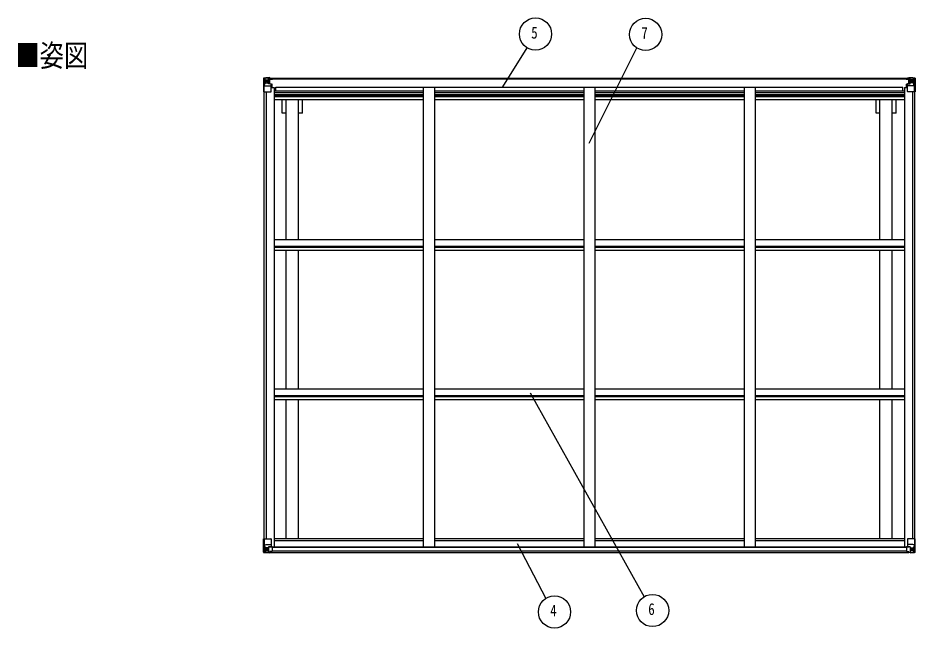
# Model space of a CAD drawing. Units: millimetres, scale not verified. Extents: x -8410 to 8410, y -5940 to 5940.
# Drawn here: x -2939 to 1065, y -492 to 2234 of the extents above; entities that cross this region are included whole.
import ezdxf
from ezdxf.enums import TextEntityAlignment as Align

# ---------------------------------------------------------------- set-up
doc = ezdxf.new("R2010")
doc.units = ezdxf.units.MM
doc.header["$LTSCALE"] = 30
for name, color, linetype in [('0-2_USER1', 3, 'Continuous'), ('0-4_YKK_13', 4, 'Continuous'), ('0-5_YKK_A1', 4, 'Continuous'), ('0-6_YKK_D', 6, 'Continuous')]:
    doc.layers.add(name, color=color, linetype=linetype)
doc.styles.add('ＭＳ ゴシック', font='')
doc.styles.get('ＭＳ ゴシック').set_extended_font_data('MS Gothic')

msp = doc.modelspace()

# ---------------------------------------------------------------- linework, layer by layer
at = {"layer": '0-4_YKK_13'}
for p, q in [((-1842.92, 1964.24), (-1842.92, 1964.21)), ((-1841.98, 1965.25), (-1841.98, 1965.25)), ((-1841.98, 1965.2), (-1841.98, 1965.24)), ((-1833.01, 1965.63), (-1840.93, 1965.16)), ((-1840.07, 1964.19), (-1840.07, 1964.12)), ((-1840.07, 1903.53), (-1840.07, 1964.12)), ((-1836.1, 1960.74), (-1838.84, 1964.41)), ((-1820.92, 1966.42), (-1832.92, 1965.64)), ((-1814.42, 1966.93), (-1820.92, 1966.53)), ((-1820.92, 1940.44), (-1820.92, 1966.53)), ((-1820.92, 1965.65), (-1814.42, 1966.05)), ((-1814.42, 1965.12), (-1819.42, 1965.03)), ((-1814.42, 1966.05), (-1814.42, 1966.93)), ((-1814.42, 1965.53), (-1814.42, 1966.05)), ((-1814.42, 1965.53), (-1814.42, 1965.12)), ((-1814.42, 1965.12), (-1814.42, 1964.3)), ((-1809.42, 1964.73), (-1809.42, 1964.3)), ((-1809.12, 1964.73), (-1809.42, 1964.73)), ((-1809.12, 1964.73), (-1807.43, 1964.3)), ((-1803.92, 1962.16), (-1803.92, 1961.23)), ((-1802.92, 1961.23), (-1802.92, 1962.16)), ((1025.09, 1961.23), (1025.09, 1962.16)), ((1026.09, 1962.16), (1026.09, 1961.23)), ((1031.29, 1964.73), (1029.6, 1964.3)), ((1031.29, 1964.73), (1031.59, 1964.73)), ((1031.59, 1964.73), (1031.59, 1964.3)), ((1036.59, 1966.93), (1043.09, 1966.53)), ((1036.59, 1966.05), (1036.59, 1966.93)), ((1043.09, 1965.65), (1036.59, 1966.05)), ((1036.59, 1965.53), (1036.59, 1966.05)), ((1036.59, 1965.53), (1036.59, 1965.12)), ((1036.59, 1965.12), (1041.59, 1965.03)), ((1036.59, 1965.12), (1036.59, 1964.3)), ((1043.09, 1940.44), (1043.09, 1966.53)), ((1043.09, 1966.42), (1055.09, 1965.64)), ((1055.18, 1965.63), (1063.1, 1965.16)), ((1058.27, 1960.74), (1061.01, 1964.41)), ((1062.24, 1964.19), (1062.24, 1964.12)), ((1062.24, 1903.53), (1062.24, 1964.12)), ((1064.15, 1965.25), (1064.15, 1965.25)), ((1064.15, 1965.2), (1064.15, 1965.24)), ((1065.09, 1964.24), (1065.09, 1964.21)), ((-1839.53, 1930.42), (-1835.38, 1942.5)), ((-1839.53, 1930.42), (-1832.92, 1930.2)), ((-1835.25, 1957.24), (-1832.92, 1957.3)), ((-1835.25, 1943.76), (-1835.25, 1957.24)), ((-1832.92, 1943.73), (-1835.25, 1943.76)), ((-1832.92, 1957.29), (-1820.92, 1957.29)), ((-1832.92, 1943.73), (-1820.92, 1943.73)), ((-1832.92, 1943.73), (-1832.92, 1943.73)), ((-1832.92, 1930.2), (-1808.92, 1930.2)), ((-1827.44, 1950.09), (-1827.44, 1949.13)), ((-1821.92, 1957.29), (-1820.92, 1957.29)), ((-1819.42, 1960.83), (-1820.92, 1960.83)), ((-1819.42, 1957.29), (-1820.92, 1957.29)), ((-1819.42, 1943.73), (-1820.92, 1943.73)), ((-1820.09, 1940.18), (-1809.74, 1938.52)), ((-1820.09, 1939.54), (-1820.09, 1940.18)), ((-1809.74, 1937.89), (-1820.09, 1939.54)), ((-1818.92, 1960.47), (-1819.42, 1960.47)), ((-1815.42, 1955.54), (-1819.42, 1955.54)), ((-1815.42, 1947.33), (-1819.42, 1947.33)), ((-1819.31, 1959.17), (-1815.42, 1959.17)), ((-1818.92, 1961.49), (-1818.92, 1959.54)), ((-1810.92, 1961.49), (-1818.92, 1961.49)), ((-1810.92, 1961.47), (-1818.92, 1961.47)), ((-1808.92, 1959.63), (-1818.92, 1959.54)), ((-1818.92, 1959.37), (-1818.92, 1959.54)), ((-1818.92, 1959.54), (-1818.92, 1959.54)), ((-1815.42, 1939.43), (-1815.42, 1959.4)), ((-1809.74, 1938.52), (-1809.74, 1937.89)), ((-1809.46, 1938.45), (-1805.42, 1938.41)), ((-1808.92, 1961.23), (-1803.92, 1961.23)), ((-1808.92, 1959.63), (-1808.92, 1961.23)), ((-1808.92, 1904.53), (-1808.92, 1937.63)), ((-1804.42, 1926.53), (-1808.92, 1926.53)), ((-1804.42, 1938.4), (-1805.42, 1938.41)), ((-1805.42, 1936.68), (-1804.42, 1936.68)), ((-1804.42, 1922.19), (-1804.42, 1938.4)), ((-1803.92, 1961.23), (-1802.92, 1961.23)), ((-1802.92, 1961.23), (-1802.92, 1959.67)), ((-1802.92, 1959.55), (-1802.92, 1959.67)), ((1026.09, 1961.23), (1025.09, 1961.23)), ((1025.09, 1961.23), (1025.09, 1959.67)), ((1025.09, 1959.55), (1025.09, 1959.67)), ((1031.09, 1961.23), (1026.09, 1961.23)), ((1026.59, 1938.4), (1027.59, 1938.41)), ((1026.59, 1922.19), (1026.59, 1938.4)), ((1027.59, 1936.68), (1026.59, 1936.68)), ((1026.59, 1926.53), (1031.09, 1926.53)), ((1031.63, 1938.45), (1027.59, 1938.41)), ((1031.09, 1959.63), (1031.09, 1961.23)), ((1031.09, 1959.63), (1041.09, 1959.54)), ((1031.09, 1904.53), (1031.09, 1937.63)), ((1055.09, 1930.2), (1031.09, 1930.2)), ((1042.26, 1940.18), (1031.91, 1938.52)), ((1031.91, 1937.89), (1042.26, 1939.54)), ((1031.91, 1938.52), (1031.91, 1937.89)), ((1033.09, 1961.49), (1041.09, 1961.49)), ((1033.09, 1961.47), (1041.09, 1961.47)), ((1037.59, 1939.43), (1037.59, 1959.4)), ((1041.48, 1959.17), (1037.59, 1959.17)), ((1037.59, 1955.54), (1041.59, 1955.54)), ((1037.59, 1947.33), (1041.59, 1947.33)), ((1041.09, 1961.49), (1041.09, 1959.54)), ((1041.09, 1960.47), (1041.59, 1960.47)), ((1041.09, 1959.37), (1041.09, 1959.54)), ((1041.09, 1959.54), (1041.09, 1959.54)), ((1041.59, 1960.83), (1043.09, 1960.83)), ((1041.59, 1957.29), (1043.09, 1957.29)), ((1041.59, 1943.73), (1043.09, 1943.73)), ((1042.26, 1939.54), (1042.26, 1940.18)), ((1044.09, 1957.29), (1043.09, 1957.29)), ((1055.09, 1957.29), (1043.09, 1957.29)), ((1055.09, 1943.73), (1043.09, 1943.73)), ((1049.61, 1950.09), (1049.61, 1949.13)), ((1057.42, 1957.24), (1055.09, 1957.3)), ((1055.09, 1943.73), (1057.42, 1943.76)), ((1055.09, 1943.73), (1055.09, 1943.73)), ((1061.7, 1930.42), (1055.09, 1930.2)), ((1057.42, 1943.76), (1057.42, 1957.24)), ((1061.7, 1930.42), (1057.55, 1942.5)), ((-1840.07, 1903.53), (-1809.92, 1903.53)), ((1062.24, 1903.53), (1032.09, 1903.53)), ((-1842.92, -92.44), (-1809.92, -92.44)), ((-1842.92, -153.15), (-1842.92, -92.44)), ((-1840.07, -92.44), (-1840.07, -153.03)), ((-1839.53, -119.32), (-1832.92, -119.11)), ((-1839.53, -119.32), (-1835.38, -131.41)), ((-1832.92, -119.11), (-1808.92, -119.11)), ((-1808.92, -93.44), (-1808.92, -126.54)), ((1031.08, -93.44), (1031.08, -126.54)), ((1055.08, -119.11), (1031.08, -119.11)), ((1065.08, -92.44), (1032.08, -92.44)), ((1061.7, -119.32), (1055.08, -119.11)), ((1061.7, -119.32), (1057.55, -131.41)), ((1062.24, -92.44), (1062.24, -153.03)), ((1065.08, -153.15), (1065.08, -92.44)), ((-1841.98, -154.11), (-1841.98, -154.15)), ((-1833.01, -154.54), (-1840.93, -154.07)), ((-1840.07, -153.1), (-1840.07, -153.03)), ((-1836.1, -149.65), (-1838.84, -153.32)), ((-1832.92, -132.64), (-1835.25, -132.67)), ((-1835.25, -132.67), (-1835.25, -146.15)), ((-1835.25, -146.15), (-1832.92, -146.2)), ((-1832.92, -132.64), (-1832.92, -132.64)), ((-1820.92, -132.64), (-1832.92, -132.64)), ((-1832.92, -146.2), (-1820.92, -146.2)), ((-1820.92, -155.33), (-1832.92, -154.55)), ((-1828.4, -139), (-1828.4, -138.04)), ((-1820.92, -128.66), (-1814.42, -128.66)), ((-1820.92, -128.66), (-1820.92, -155.44)), ((-1809.74, -126.8), (-1820.09, -128.45)), ((-1820.09, -128.45), (-1820.09, -128.66)), ((-1817.39, -128.66), (-1809.74, -127.43)), ((-1814.42, -128.66), (-1805.42, -128.69)), ((-1814.42, -155.84), (-1814.42, -149.9)), ((-1805.42, -150.47), (-1814.42, -150.52)), ((-1809.74, -127.43), (-1809.74, -126.8)), ((-1804.42, -129.6), (-1804.42, -149.75)), ((1026.58, -129.6), (1026.58, -149.75)), ((1036.58, -128.66), (1027.58, -128.69)), ((1027.58, -150.47), (1036.58, -150.52)), ((1031.91, -126.8), (1042.26, -128.45)), ((1031.91, -127.43), (1031.91, -126.8)), ((1039.56, -128.66), (1031.91, -127.43)), ((1043.08, -128.66), (1036.58, -128.66)), ((1036.58, -155.84), (1036.58, -149.9)), ((1042.26, -128.45), (1042.26, -128.66)), ((1043.08, -128.66), (1043.08, -155.44)), ((1043.08, -132.64), (1055.08, -132.64)), ((1055.08, -146.2), (1043.08, -146.2)), ((1043.08, -155.33), (1055.08, -154.55)), ((1050.56, -139), (1050.56, -138.04)), ((1055.08, -132.64), (1055.08, -132.64)), ((1055.08, -132.64), (1057.42, -132.67)), ((1057.42, -146.15), (1055.08, -146.2)), ((1055.18, -154.54), (1063.1, -154.07)), ((1057.42, -132.67), (1057.42, -146.15)), ((1058.27, -149.65), (1061.01, -153.32)), ((1062.24, -153.1), (1062.24, -153.03)), ((1064.15, -154.11), (1064.15, -154.15))]:
    msp.add_line(p, q, dxfattribs=at)
for points in [[(-1842.92, 1964.21), (-1842.92, 1903.53), (-1840.07, 1903.53)], [(-1841.98, 1965.25), (-1832.92, 1965.8), (-1820.92, 1966.53)], [(-1814.42, 1965.53), (-1819.42, 1965.53), (-1819.42, 1940.07)], [(-1818.92, 1960.47), (-1810.92, 1960.47), (-1810.92, 1962.16)], [(1041.09, 1960.47), (1033.09, 1960.47), (1033.09, 1962.16)], [(1036.59, 1965.53), (1041.59, 1965.53), (1041.59, 1940.07)], [(1064.15, 1965.25), (1055.09, 1965.8), (1043.09, 1966.53)], [(1065.09, 1964.21), (1065.09, 1903.53), (1062.24, 1903.53)], [(-1829.36, 1951.05), (-1830.32, 1951.05), (-1830.32, 1952.01), (-1829.36, 1952.01)], [(-1828.4, 1952.97), (-1828.4, 1953.93), (-1827.44, 1953.93), (-1827.44, 1952.97)], [(-1827.44, 1949.13), (-1828.4, 1949.13), (-1828.4, 1950.09)], [(-1826.48, 1952.01), (-1825.52, 1952.01), (-1825.52, 1951.05), (-1826.48, 1951.05)], [(-1803.92, 1959.51), (-1818.92, 1959.37), (-1818.92, 1959.37)], [(-1808.92, 1959.63), (-1808.92, 1959.62), (-1802.92, 1959.67)], [(-1805.42, 1938.41), (-1805.42, 1936.68), (-1808.92, 1936.66)], [(1031.09, 1959.63), (1031.09, 1959.62), (1025.09, 1959.67)], [(1026.09, 1959.51), (1041.09, 1959.37), (1041.09, 1959.37)], [(1027.59, 1938.41), (1027.59, 1936.68), (1031.09, 1936.66)], [(1048.65, 1952.01), (1047.69, 1952.01), (1047.69, 1951.05), (1048.65, 1951.05)], [(1050.57, 1952.97), (1050.57, 1953.93), (1049.61, 1953.93), (1049.61, 1952.97)], [(1049.61, 1949.13), (1050.57, 1949.13), (1050.57, 1950.09)], [(1051.53, 1951.05), (1052.49, 1951.05), (1052.49, 1952.01), (1051.53, 1952.01)], [(-1841.98, -154.15), (-1832.92, -154.71), (-1814.42, -155.84)], [(-1829.36, -140.92), (-1830.32, -140.92), (-1830.32, -139.96), (-1829.36, -139.96)], [(-1828.4, -138.04), (-1827.44, -138.04), (-1827.44, -139)], [(-1827.44, -141.88), (-1827.44, -142.84), (-1828.4, -142.84), (-1828.4, -141.88)], [(-1826.48, -139.96), (-1825.52, -139.96), (-1825.52, -140.92), (-1826.48, -140.92)], [(-1804.42, -149.75), (-1804.43, -149.86), (-1814.42, -149.9)], [(1026.58, -149.75), (1026.6, -149.86), (1036.58, -149.9)], [(1064.15, -154.15), (1055.08, -154.71), (1036.58, -155.84)], [(1048.64, -139.96), (1047.68, -139.96), (1047.68, -140.92), (1048.64, -140.92)], [(1050.56, -138.04), (1049.6, -138.04), (1049.6, -139)], [(1049.6, -141.88), (1049.6, -142.84), (1050.56, -142.84), (1050.56, -141.88)], [(1051.52, -140.92), (1052.48, -140.92), (1052.48, -139.96), (1051.52, -139.96)]]:
    msp.add_lwpolyline(points, dxfattribs=at)
for centre in [(-1827.92, 1951.53), (1050.09, 1951.53), (-1827.92, -140.44), (1050.08, -140.44)]:
    msp.add_circle(centre, 5.3, dxfattribs=at)
for centre, radius, start, end in [((-1841.92, 1964.25), 1, 93.50017, 180.00079), ((-1841.92, 1964.24), 0.999, 93.4424, 179.95083), ((-1841.92, 1964.2), 0.999, 93.4424, 179.95083), ((-1840.76, 1977.85), 12.7, 269.24466, 275.10311), ((-1838.79, 1964.24), 1.28, 131.17831, 182.45895), ((1060.96, 1964.24), 1.28, 357.54105, 48.82169), ((1062.93, 1977.85), 12.7, 264.89689, 270.75534), ((1064.09, 1964.25), 1, 359.99921, 86.49983), ((1064.09, 1964.24), 0.999, 0.04917, 86.5576), ((1064.09, 1964.2), 0.999, 0.04917, 86.5576), ((-1829.36, 1952.97), 0.96, 270, 0), ((-1829.36, 1950.09), 0.96, 0, 90), ((-1826.48, 1952.97), 0.96, 180, 270), ((-1826.48, 1950.09), 0.96, 90, 180), ((-1819.98, 1941.11), 0.937, 182.32209, 263.26766), ((-1819.98, 1940.48), 0.937, 182.32209, 263.26766), ((-1818.92, 1961.99), 0.5, 179.99802, 269.99691), ((-1818.92, 1961.97), 0.5, 180.00109, 270.00109), ((-1818.92, 1959.04), 0.5, 90.52895, 180.04464), ((-1818.9, 1958.86), 0.513, 91.88028, 181.04707), ((-1809.85, 1937.59), 0.937, 2.32209, 83.26766), ((-1809.85, 1936.96), 0.937, 2.32209, 83.26766), ((-1803.78, 1967.19), 7.69, 268.96999, 276.43426), ((1025.95, 1967.19), 7.69, 263.56574, 271.03001), ((1032.02, 1937.59), 0.937, 96.73234, 177.67791), ((1032.02, 1936.96), 0.937, 96.73234, 177.67791), ((1041.09, 1961.99), 0.5, 270.00309, 0.00198), ((1041.09, 1961.97), 0.5, 269.99891, 359.99891), ((1041.09, 1959.04), 0.5, 359.95536, 89.47105), ((1041.07, 1958.86), 0.513, 358.95293, 88.11972), ((1042.15, 1941.11), 0.937, 276.73234, 357.67791), ((1042.15, 1940.48), 0.937, 276.73234, 357.67791), ((1048.65, 1952.97), 0.96, 270, 0), ((1048.65, 1950.09), 0.96, 0, 90), ((1051.53, 1952.97), 0.96, 180, 270), ((1051.53, 1950.09), 0.96, 90, 180), ((-1809.92, 1904.53), 1, 270, 0), ((1032.09, 1904.53), 1, 180, 270), ((-1809.92, -93.44), 1, 0, 90), ((1032.08, -93.44), 1, 90, 180), ((-1841.92, -153.11), 0.999, 180.04917, 266.5576), ((-1841.92, -153.15), 0.999, 180.04917, 266.5576), ((-1841.92, -153.16), 1, 179.99921, 266.49983), ((-1840.76, -166.76), 12.7, 84.89689, 90.75534), ((-1838.79, -153.15), 1.28, 177.54105, 228.82169), ((-1829.36, -139), 0.96, 270, 0), ((-1829.36, -141.88), 0.96, 0, 90), ((-1826.48, -139), 0.96, 180, 270), ((-1826.48, -141.88), 0.96, 90, 180), ((-1819.98, -129.38), 0.937, 96.73234, 129.06602), ((-1809.85, -125.87), 0.937, 276.73234, 357.67791), ((-1809.85, -126.5), 0.937, 276.73234, 357.67791), ((1032.02, -125.87), 0.937, 182.32209, 263.26766), ((1032.02, -126.5), 0.937, 182.32209, 263.26766), ((1042.15, -129.38), 0.937, 50.93398, 83.26766), ((1048.64, -139), 0.96, 270, 0), ((1048.64, -141.88), 0.96, 0, 90), ((1051.52, -139), 0.96, 180, 270), ((1051.52, -141.88), 0.96, 90, 180), ((1060.96, -153.15), 1.28, 311.17831, 2.45895), ((1062.93, -166.76), 12.7, 89.24466, 95.10311), ((1064.08, -153.16), 1, 273.50017, 0.00079), ((1064.09, -153.11), 0.999, 273.4424, 359.95083), ((1064.09, -153.15), 0.999, 273.4424, 359.95083)]:
    msp.add_arc(centre, radius, start, end, dxfattribs=at)
for centre, major_axis, ratio, start_param, end_param in [((-1640.98, 1977.56), (201, 12.36), 0.060933, 3.1373463, 3.1378449), ((-1839.98, 1965.32), (2, 0.12), 0.060933, 3.1378449, 4.2119296), ((-1839.79, 1962.23), (-0.02, 3), 0.466854, 5.5234897, 6.1575023), ((1061.96, 1962.23), (0.02, 3), 0.466854, 0.125683, 0.7596956), ((1062.15, 1965.32), (-2, 0.12), 0.060933, 2.0712557, 3.1453404), ((863.15, 1977.56), (-201, 12.36), 0.060933, 3.1453404, 3.145839), ((-1838.81, 1932.76), (0.85, 2.32), 0.403757, 2.3087461, 3.2744049), ((-1838.12, 1957.16), (0.03, 5), 0.573921, 4.7320603, 5.5159136), ((-1836.65, 1943.79), (0, 3), 0.468246, 4.2703918, 4.7058971), ((-1914.67, 1957.29), (81.75, 0), 0.061163, 0, 0.0007725), ((1136.83, 1957.29), (-81.75, 0), 0.061163, 6.2824128, 6.2831853), ((1060.29, 1957.16), (-0.03, 5), 0.573921, 0.7672717, 1.551125), ((1058.82, 1943.79), (0, 3), 0.468246, 1.5772882, 2.0127935), ((1060.98, 1932.76), (-0.85, 2.32), 0.403757, 3.0087805, 3.9744392), ((-1838.81, -121.67), (0.85, -2.32), 0.403757, 3.0087805, 3.9744392), ((1060.97, -121.67), (-0.85, -2.32), 0.403757, 2.3087461, 3.2744049), ((-1839.98, -154.23), (2, -0.12), 0.060933, 2.0712557, 3.1453404), ((-1640.98, -166.47), (201, -12.36), 0.060933, 3.1453404, 3.145839), ((-1839.79, -151.14), (-0.02, -3), 0.466854, 0.125683, 0.7596956), ((-1838.12, -146.06), (0.03, -5), 0.573921, 0.7672717, 1.551125), ((-1836.65, -132.69), (0, -3), 0.468246, 1.5772882, 2.0127935), ((-1914.66, -146.2), (81.75, 0), 0.061163, 6.2824128, 6.2831853), ((-1805.42, -129.6), (1, -0.021), 0.906239, 0.0187047, 1.589501), ((-1805.42, -149.76), (1, 0.012), 0.707053, 4.7036637, 6.124411), ((1027.58, -129.6), (-1, -0.021), 0.906239, 4.6936843, 6.2644806), ((1027.58, -149.76), (-1, 0.012), 0.707053, 0.1587743, 1.5795216), ((1136.83, -146.2), (-81.75, 0), 0.061163, 0, 0.0007725), ((1058.82, -132.69), (0, -3), 0.468246, 4.2703918, 4.7058971), ((1060.29, -146.06), (-0.03, -5), 0.573921, 4.7320603, 5.5159136), ((1061.96, -151.14), (0.02, -3), 0.466854, 5.5234897, 6.1575023), ((1062.15, -154.23), (-2, -0.12), 0.060933, 3.1378449, 4.2119296), ((863.15, -166.47), (-201, -12.36), 0.060933, 3.1373463, 3.1378449)]:
    msp.add_ellipse(centre, major_axis=major_axis, ratio=ratio, start_param=start_param, end_param=end_param, dxfattribs=at)
at = {"layer": '0-5_YKK_A1'}
for p, q in [((-1819.42, 1964.3), (1041.59, 1964.3)), ((-1819.42, 1962.16), (1041.59, 1962.16)), ((-1808.92, 1922.19), (-1795.92, 1922.19)), ((-1795.92, 1922.19), (-1795.92, -128.46)), ((-1788.42, 1908.5), (-1788.42, 1924.02)), ((-1788.42, 1924.02), (1010.58, 1924.02)), ((-1129.92, 1924), (-1129.92, -128.46)), ((-1079.92, 1924), (-1079.92, -128.46)), ((-413.92, 1924), (-413.92, -128.46)), ((-363.92, 1924), (-363.92, -128.46)), ((302.08, 1924), (302.08, -128.46)), ((352.08, 1924), (352.08, -128.46)), ((1010.58, 1908.5), (1010.58, 1924.02)), ((1018.08, 1922.19), (1018.08, -128.46)), ((1018.08, 1922.19), (1031.09, 1922.19)), ((-1840.92, 1903.53), (-1840.92, -92.44)), ((-1831.22, 1903.53), (-1831.22, -92.44)), ((-1795.92, 1908.5), (-1129.92, 1908.5)), ((-1795.92, 1900.11), (-1129.92, 1900.11)), ((-1795.92, 1891.91), (-1129.92, 1891.91)), ((-1795.92, 1887.98), (-1129.92, 1887.98)), ((-1795.92, 1882.9), (-1129.92, 1882.9)), ((-1079.92, 1908.5), (-413.92, 1908.5)), ((-1079.92, 1900.11), (-413.92, 1900.11)), ((-1079.92, 1891.91), (-413.92, 1891.91)), ((-1079.92, 1887.98), (-413.92, 1887.98)), ((-1079.92, 1882.9), (-413.92, 1882.9)), ((-363.92, 1908.5), (302.08, 1908.5)), ((-363.92, 1900.11), (302.08, 1900.11)), ((-363.92, 1891.91), (302.08, 1891.91)), ((-363.92, 1887.98), (302.08, 1887.98)), ((-363.92, 1882.9), (302.08, 1882.9)), ((352.08, 1908.5), (1018.08, 1908.5)), ((352.08, 1900.11), (1018.08, 1900.11)), ((352.08, 1891.91), (1018.08, 1891.91)), ((352.08, 1887.98), (1018.08, 1887.98)), ((352.08, 1882.9), (1018.08, 1882.9)), ((1053.38, 1903.53), (1053.38, -92.44)), ((1063.08, 1903.53), (1063.08, -92.44)), ((-1795.92, 1869.9), (-1129.92, 1869.9)), ((-1759.11, 1808.3), (-1759.11, 1869.9)), ((-1741.42, 1243.24), (-1741.42, 1869.9)), ((-1686.42, 1243.24), (-1686.42, 1869.9)), ((-1668.71, 1808.3), (-1668.71, 1869.9)), ((-1079.92, 1869.9), (-413.92, 1869.9)), ((-363.92, 1869.9), (302.08, 1869.9)), ((352.08, 1869.9), (1018.08, 1869.9)), ((890.89, 1808.3), (890.89, 1869.9)), ((908.58, 1243.24), (908.58, 1869.9)), ((963.58, 1243.24), (963.58, 1869.9)), ((981.29, 1808.3), (981.29, 1869.9)), ((-1741.42, 1808.3), (-1759.11, 1808.3)), ((-1668.71, 1808.3), (-1686.42, 1808.3)), ((908.58, 1808.3), (890.89, 1808.3)), ((981.29, 1808.3), (963.58, 1808.3)), ((-1795.88, 1243.24), (-1129.92, 1243.24)), ((-1079.88, 1243.24), (-413.92, 1243.24)), ((-363.88, 1243.24), (302.08, 1243.24)), ((352.12, 1243.24), (1018.08, 1243.24)), ((-1795.88, 1213.51), (-1129.92, 1213.51)), ((-1795.88, 1208.96), (-1129.92, 1208.96)), ((-1079.88, 1213.51), (-413.92, 1213.51)), ((-1079.88, 1208.96), (-413.92, 1208.96)), ((-363.88, 1213.51), (302.08, 1213.51)), ((-363.88, 1208.96), (302.08, 1208.96)), ((352.12, 1213.51), (1018.08, 1213.51)), ((352.12, 1208.96), (1018.08, 1208.96)), ((-1795.88, 1195.95), (-1129.92, 1195.95)), ((-1741.42, 576.25), (-1741.42, 1195.95)), ((-1686.42, 576.25), (-1686.42, 1195.95)), ((-1079.88, 1195.95), (-413.92, 1195.95)), ((-363.88, 1195.95), (302.08, 1195.95)), ((352.12, 1195.95), (1018.08, 1195.95)), ((908.58, 576.25), (908.58, 1195.95)), ((963.58, 576.25), (963.58, 1195.95)), ((-1795.88, 576.25), (-1129.92, 576.25)), ((-1079.88, 576.25), (-413.92, 576.25)), ((-363.88, 576.25), (302.08, 576.25)), ((352.12, 576.25), (1018.08, 576.25)), ((-1795.88, 546.51), (-1129.92, 546.51)), ((-1795.88, 541.97), (-1129.92, 541.97)), ((-1795.88, 528.95), (-1129.92, 528.95)), ((-1741.42, -92.29), (-1741.42, 528.95)), ((-1686.42, -92.29), (-1686.42, 528.95)), ((-1079.88, 546.51), (-413.92, 546.51)), ((-1079.88, 541.97), (-413.92, 541.97)), ((-1079.88, 528.95), (-413.92, 528.95)), ((-363.88, 546.51), (302.08, 546.51)), ((-363.88, 541.97), (302.08, 541.97)), ((-363.88, 528.95), (302.08, 528.95)), ((352.12, 546.51), (1018.08, 546.51)), ((352.12, 541.97), (1018.08, 541.97)), ((352.12, 528.95), (1018.08, 528.95)), ((908.58, -92.29), (908.58, 528.95)), ((963.58, -92.29), (963.58, 528.95)), ((-1795.92, -92.29), (-1129.92, -92.29)), ((-1795.92, -100.64), (-1129.92, -100.64)), ((-1079.92, -92.29), (-413.92, -92.29)), ((-1079.92, -100.64), (-413.92, -100.64)), ((-363.92, -92.29), (302.08, -92.29)), ((-363.92, -100.64), (302.08, -100.64)), ((352.08, -92.29), (1018.08, -92.29)), ((352.08, -100.64), (1018.08, -100.64)), ((-1816.18, -128.46), (1038.35, -128.46)), ((-1814.42, -154.24), (1036.58, -154.24)), ((-1804.42, -130.73), (1026.58, -130.73)), ((-1804.42, -146.34), (1026.58, -146.34))]:
    msp.add_line(p, q, dxfattribs=at)
at = {"layer": '0-6_YKK_D'}
for p, q in [((-774.71, 1925.55), (-665.5, 2099.61)), ((-389.75, 1673.87), (-176.8, 2099.53)), ((-652.64, 559.65), (-144.03, -351.81)), ((-710.36, -113.89), (-583.19, -359.28))]:
    msp.add_line(p, q, dxfattribs=at)
for centre in [(-628.97, 2161.65), (-137.52, 2159.87), (-544.12, -419.76), (-106.48, -413.24)]:
    msp.add_circle(centre, 72, dxfattribs=at)

# ---------------------------------------------------------------- texts
at = {"layer": '0-2_USER1', "style": 'ＭＳ ゴシック', "width": 0.8}
msp.add_text('■姿図', height=98.97, dxfattribs=at).set_placement((-2949.91, 1986.95), align=Align.BOTTOM_LEFT)
at = {"layer": '0-6_YKK_D', "style": 'ＭＳ ゴシック', "width": 0.8}
for s, p in [('5', (-648.17, 2125.65)), ('7', (-156.72, 2123.87)), ('4', (-563.32, -455.76)), ('6', (-125.68, -449.24))]:
    msp.add_text(s, height=52.79, dxfattribs=at).set_placement(p, align=Align.BOTTOM_LEFT)

doc.saveas('drawing.dxf')
